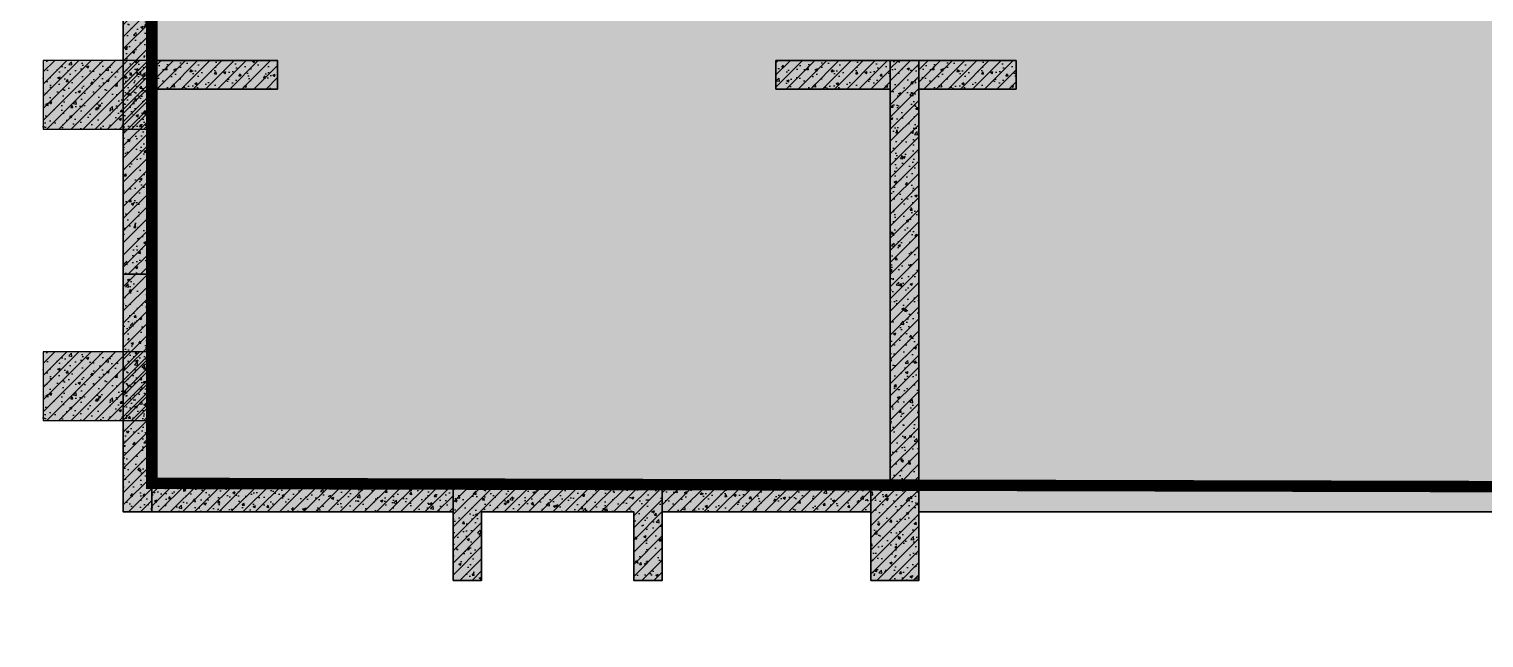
# Model space of a CAD drawing. Extents: x -1338203 to 1886333, y -530034 to 1031844.
# Drawn here: x 646993 to 659719, y -389957 to -384629 of the extents above; entities that cross this region are included whole.
import ezdxf

# ---------------------------------------------------------------- set-up
doc = ezdxf.new("R2010")
doc.units = 0
doc.header["$LTSCALE"] = 1000
doc.header["$MEASUREMENT"] = 0
doc.layers.add('p-h-walkable', color=7, linetype='Continuous', lineweight=70, true_color=0xf0f0f0)
for name, color, linetype in [('S001地下二墙柱$0$S001地下二墙柱$0$0S-CC-LINE', 52, 'Continuous'), ('S001地下二墙柱$0$S001地下二墙柱$0$0S-CW-HATCH', 251, 'Continuous'), ('S001地下二墙柱$0$S001地下二墙柱$0$0S-CW-HATCH-UP', 251, 'Continuous'), ('S14柱墙B2_B1$0$0S-CC-LINE', 52, 'Continuous'), ('S14柱墙B2_B1$0$0S-CW-HATCH', 251, 'Continuous'), ('S14柱墙B2_B1$0$0S-CW-HATCH-UP', 251, 'Continuous')]:
    doc.layers.add(name, color=color, linetype=linetype)
doc.layers.add('S14柱墙B2_B1$0$0S-CW-LINE', color=7, linetype='Continuous', lineweight=50)
pattern_1 = [(45, (126415.59, -766686.8), (-53.033009, 53.033009), []), (50, (126415.59, -766686.8), (215.178055, -18.82564), [22.5, -247.5]), (355, (126415.59, -766686.8), (-41.6254, 225.65764), [18, -198]), (100.4514, (126433.52, -766688.37), (173.552815, 206.83186), [19.12206, -210.34263]), (46.1842, (126415.6, -766626.8), (320.17231, -49.6557), [33.75, -371.25]), (96.6356, (126442.27, -766630.94), (280.39881, 292.23536), [28.68309, -315.5139]), (351.1842, (126415.6, -766626.8), (280.39858, 292.23558), [27, -297]), (21, (126445.59, -766641.8), (179.072116, -120.785667), [22.5, -247.5]), (326, (126445.59, -766641.8), (72.9946, 217.54501), [18, -198]), (71.4514, (126460.51, -766651.87), (252.06679, 96.75915), [19.12206, -210.34263]), (37.5, (126415.59, -766686.8), (3.647957, 99.868156), [0, -195.6, 0, -201, 0, -198.75]), (7.5, (126415.59, -766686.8), (78.920861, 118.323514), [0, -114.6, 0, -191.1, 0, -75.75]), (327.5, (126348.69, -766686.8), (160.146731, -6.766462), [0, -75, 0, -234, 0, -310.5]), (317.5, (126318.69, -766686.8), (174.95585, 30.031495), [0, -97.5, 0, -155.4, 0, -220.5])]
pattern_2 = [(45, (-1692902.3, -654590.26), (-53.0330086, 53.0330086), []), (50, (-1692902.3, -654590.26), (215.178055, -18.82564), [22.5, -247.5]), (355, (-1692902.3, -654590.26), (-41.6254, 225.65764), [18, -198]), (100.4514, (-1692884.37, -654591.83), (173.552815, 206.831863), [19.122057, -210.342634]), (46.1842, (-1692902.3, -654530.26), (320.172315, -49.655704), [33.75, -371.25]), (96.6356, (-1692875.62, -654534.4), (280.39881, 292.23536), [28.683086, -315.5139]), (351.1842, (-1692902.3, -654530.26), (280.398584, 292.23558), [27, -297]), (21, (-1692872.3, -654545.26), (179.072116, -120.785667), [22.5, -247.5]), (326, (-1692872.3, -654545.26), (72.9946, 217.545014), [18, -198]), (71.4514, (-1692857.38, -654555.32), (252.066789, 96.759149), [19.122057, -210.342634]), (37.5, (-1692902.3, -654590.26), (3.6479566, 99.8681561), [0, -195.6, 0, -201, 0, -198.75]), (7.5, (-1692902.3, -654590.26), (78.920861, 118.3235136), [0, -114.6, 0, -191.1, 0, -75.75]), (327.5, (-1692969.2, -654590.26), (160.1467309, -6.7664615), [0, -75, 0, -234, 0, -310.5]), (317.5, (-1692999.2, -654590.26), (174.955851, 30.031495), [0, -97.5, 0, -155.4, 0, -220.5])]

msp = doc.modelspace()

# ---------------------------------------------------------------- hatches: boundary and pattern name
at = {"layer": 'p-h-walkable', "ltscale": 0.002}
h = msp.add_hatch(color=256, dxfattribs=at)
h.dxf.hatch_style = 1
h.paths.add_polyline_path([(728556.4, -320761.3), (728556.4, -348211.5), (746356.3, -348211.5), (750916.3, -338175), (842896.3, -338175), (843211.3, -349155), (839116.3, -349155), (839116.3, -377051.5), (864906.4, -377051.5), (864906.4, -390806.6), (875856.3, -395571.5), (875856.3, -404751.5), (834560.3, -404751.5), (839142.7, -442064.3), (869465.2, -438340.4), (871163.2, -452166.5), (873704.1, -451854.5), (877328.6, -464960.4), (761876, -479139.1), (761132.9, -468418.3), (764950.6, -465209), (763252.8, -451384.3), (799242.4, -446964.4), (793807.3, -404751.5), (750756.3, -404751.5), (751556.3, -388855), (648066.6, -388604.4), (648066.6, -380374.4), (641016.6, -380374.4), (641512.3, -365348.2), (660006.6, -364574.4), (660306.6, -340846.8), (656406.6, -340846.8), (656406.6, -336396.8), (656656.4, -340532.4), (656406.4, -332417.4), (712156.4, -332417.4), (712080.9, -320761.3)])
at = {"layer": 'S001地下二墙柱$0$S001地下二墙柱$0$0S-CW-HATCH'}
h = msp.add_hatch(color=256, dxfattribs=at)
h.dxf.hatch_style = 1
h.paths.add_polyline_path([(648066.6, -384904.4), (647116.6, -384904.4), (647116.6, -385504.4), (648066.6, -385504.4)])
h = msp.add_hatch(color=256, dxfattribs=at)
h.dxf.hatch_style = 1
h.paths.add_polyline_path([(648066.6, -387454.4), (647116.6, -387454.4), (647116.6, -388054.4), (648066.6, -388054.4)])
at = {"layer": 'S001地下二墙柱$0$S001地下二墙柱$0$0S-CW-HATCH-UP'}
h = msp.add_hatch(dxfattribs=at)
h.set_pattern_fill('钢筋混凝土', color=256, scale=30)
h.set_pattern_definition([(45, (679927.33, -375952.69), (-53.03301, 53.03301), []), (50, (679927.33, -375952.69), (215.1781, -18.8256), [22.5, -247.5]), (355, (679927.33, -375952.7), (-41.6254, 225.6576), [18, -198]), (100.4514, (679945.26, -375954.26), (173.5528, 206.8319), [19.122, -210.3426]), (46.1842, (679927.33, -375892.7), (320.1723, -49.6557), [33.75, -371.25]), (96.6356, (679954, -375896.83), (280.3988, 292.2354), [28.683, -315.514]), (351.1842, (679927.33, -375892.7), (280.3986, 292.2356), [27, -297]), (21, (679957.33, -375907.69), (179.0721, -120.7857), [22.5, -247.5]), (326, (679957.33, -375907.7), (72.9946, 217.545), [18, -198]), (71.4514, (679972.26, -375917.75), (252.0668, 96.7591), [19.122, -210.3426]), (37.5, (679927.33, -375952.69), (3.64796, 99.86816), [0, -195.6, 0, -201, 0, -198.75]), (7.5, (679927.33, -375952.69), (78.92086, 118.3235), [0, -114.6, 0, -191.1, 0, -75.75]), (327.5, (679860.43, -375952.69), (160.14673, -6.76646), [0, -75, 0, -234, 0, -310.5]), (317.5, (679830.43, -375952.69), (174.95585, 30.0315), [0, -97.5, 0, -155.4, 0, -220.5])])
h.paths.add_polyline_path([(648066.6, -384904.4), (647116.6, -384904.4), (647116.6, -385504.4), (648066.6, -385504.4)])
h = msp.add_hatch(dxfattribs=at)
h.set_pattern_fill('钢筋混凝土', color=256, scale=30)
h.set_pattern_definition([(45, (679927.33, -378502.68), (-53.03301, 53.03301), []), (50, (679927.33, -378502.68), (215.1781, -18.8256), [22.5, -247.5]), (355, (679927.33, -378502.68), (-41.6254, 225.6576), [18, -198]), (100.4514, (679945.26, -378504.25), (173.5528, 206.8319), [19.122, -210.3426]), (46.1842, (679927.33, -378442.68), (320.1723, -49.6557), [33.75, -371.25]), (96.6356, (679954, -378446.82), (280.3988, 292.2354), [28.683, -315.514]), (351.1842, (679927.33, -378442.68), (280.3986, 292.2356), [27, -297]), (21, (679957.33, -378457.68), (179.0721, -120.7857), [22.5, -247.5]), (326, (679957.33, -378457.68), (72.9946, 217.545), [18, -198]), (71.4514, (679972.26, -378467.75), (252.0668, 96.7591), [19.122, -210.3426]), (37.5, (679927.33, -378502.68), (3.64796, 99.86816), [0, -195.6, 0, -201, 0, -198.75]), (7.5, (679927.33, -378502.68), (78.92086, 118.3235), [0, -114.6, 0, -191.1, 0, -75.75]), (327.5, (679860.43, -378502.68), (160.14673, -6.76646), [0, -75, 0, -234, 0, -310.5]), (317.5, (679830.43, -378502.68), (174.95585, 30.0315), [0, -97.5, 0, -155.4, 0, -220.5])])
h.paths.add_polyline_path([(648066.6, -387454.4), (647116.6, -387454.4), (647116.6, -388054.4), (648066.6, -388054.4)])
at = {"layer": 'S14柱墙B2_B1$0$0S-CW-HATCH'}
h = msp.add_hatch(color=256, dxfattribs=at)
h.dxf.hatch_style = 1
h.paths.add_polyline_path([(648066.6, -386774.4), (647816.6, -386774.4), (647816.6, -383654.6), (648066.6, -383654.6)])
h = msp.add_hatch(color=256, dxfattribs=at)
h.dxf.hatch_style = 1
h.paths.add_polyline_path([(648066.6, -384904.4), (649166.6, -384904.4), (649166.6, -385154.4), (648066.6, -385154.4)])
h = msp.add_hatch(color=256, dxfattribs=at)
h.dxf.hatch_style = 1
h.paths.add_polyline_path([(653526.6, -384904.4), (654526.6, -384904.4), (654526.6, -385154.4), (653526.6, -385154.4)])
h = msp.add_hatch(color=256, dxfattribs=at)
h.dxf.hatch_style = 1
h.paths.add_polyline_path([(654776.6, -388604.4), (654776.6, -384904.4), (654526.6, -384904.4), (654526.6, -388604.4)])
h = msp.add_hatch(color=256, dxfattribs=at)
h.dxf.hatch_style = 1
h.paths.add_polyline_path([(654776.6, -384904.4), (655626.6, -384904.4), (655626.6, -385154.4), (654776.6, -385154.4)])
h = msp.add_hatch(color=256, dxfattribs=at)
h.dxf.hatch_style = 1
h.paths.add_polyline_path([(648066.6, -388854.4), (648066.6, -386774.4), (647816.6, -386774.4), (647816.6, -388854.4)])
h = msp.add_hatch(color=256, dxfattribs=at)
h.dxf.hatch_style = 1
h.paths.add_polyline_path([(650701.6, -388604.4), (648066.6, -388604.4), (648066.6, -388854.4), (650701.6, -388854.4)])
h = msp.add_hatch(color=256, dxfattribs=at)
h.dxf.hatch_style = 1
h.paths.add_polyline_path([(650701.6, -389454.4), (650951.6, -389454.4), (650951.6, -388854.4), (651616.6, -388854.4), (652281.6, -388854.4), (652281.6, -389454.4), (652531.6, -389454.4), (652531.6, -388604.4), (651616.6, -388604.4), (650701.6, -388604.4)])
h = msp.add_hatch(color=256, dxfattribs=at)
h.dxf.hatch_style = 1
h.paths.add_polyline_path([(652531.6, -388604.4), (654356.6, -388604.4), (654356.6, -388854.4), (652531.6, -388854.4)])
h = msp.add_hatch(color=256, dxfattribs=at)
h.dxf.hatch_style = 1
h.paths.add_polyline_path([(654776.6, -388604.4), (654356.6, -388604.4), (654356.6, -389454.4), (654776.6, -389454.4)])
h = msp.add_hatch(color=256, dxfattribs=at)
h.dxf.hatch_style = 1
h.paths.add_polyline_path([(654776.6, -388604.4), (660276.6, -388604.4), (660276.6, -388854.4), (654776.6, -388854.4)])
at = {"layer": 'S14柱墙B2_B1$0$0S-CW-HATCH-UP'}
h = msp.add_hatch(dxfattribs=at)
h.set_pattern_fill('钢筋混凝土', color=256, scale=30)
h.set_pattern_definition([(45, (664116.61, -383564.414), (-53.033, 53.033), []), (50, (664116.6, -383564.41), (215.178, -18.8256), [22.5, -247.5]), (355, (664116.6, -383564.41), (-41.6254, 225.6576), [18, -198]), (100.4514, (664134.54, -383565.98), (173.5528, 206.8319), [19.122, -210.3426]), (46.1842, (664116.6, -383504.41), (320.1723, -49.6557), [33.75, -371.25]), (96.6356, (664143.3, -383508.55), (280.399, 292.2354), [28.683, -315.514]), (351.1842, (664116.6, -383504.4), (280.3986, 292.2356), [27, -297]), (21, (664146.6, -383519.41), (179.0721, -120.7857), [22.5, -247.5]), (326, (664146.6, -383519.41), (72.9946, 217.545), [18, -198]), (71.4514, (664161.53, -383529.48), (252.0668, 96.7591), [19.122, -210.3426]), (37.5, (664116.61, -383564.41), (3.64796, 99.86816), [0, -195.6, 0, -201, 0, -198.75]), (7.5, (664116.61, -383564.41), (78.92086, 118.3235), [0, -114.6, 0, -191.1, 0, -75.75]), (327.5, (664049.71, -383564.41), (160.14673, -6.76646), [0, -75, 0, -234, 0, -310.5]), (317.5, (664019.7, -383564.41), (174.9559, 30.0315), [0, -97.5, 0, -155.4, 0, -220.5])])
h.paths.add_polyline_path([(648066.6, -386774.4), (647816.6, -386774.4), (647816.6, -383654.6), (648066.6, -383654.6)])
h = msp.add_hatch(dxfattribs=at)
h.set_pattern_fill('钢筋混凝土', color=256, scale=30)
h.set_pattern_definition([(45, (-1697367.3, -650890.26), (-53.0330086, 53.0330086), []), (50, (-1697367.3, -650890.26), (215.178055, -18.82564), [22.5, -247.5]), (355, (-1697367.3, -650890.26), (-41.6254, 225.65764), [18, -198]), (100.4514, (-1697349.37, -650891.83), (173.552815, 206.831863), [19.122057, -210.342634]), (46.1842, (-1697367.3, -650830.26), (320.172315, -49.655704), [33.75, -371.25]), (96.6356, (-1697340.62, -650834.4), (280.39881, 292.23536), [28.683086, -315.5139]), (351.1842, (-1697367.3, -650830.26), (280.398584, 292.23558), [27, -297]), (21, (-1697337.3, -650845.26), (179.072116, -120.785667), [22.5, -247.5]), (326, (-1697337.3, -650845.26), (72.9946, 217.545014), [18, -198]), (71.4514, (-1697322.38, -650855.32), (252.066789, 96.759149), [19.122057, -210.342634]), (37.5, (-1697367.3, -650890.26), (3.6479566, 99.8681561), [0, -195.6, 0, -201, 0, -198.75]), (7.5, (-1697367.3, -650890.26), (78.920861, 118.3235136), [0, -114.6, 0, -191.1, 0, -75.75]), (327.5, (-1697434.2, -650890.26), (160.1467309, -6.7664615), [0, -75, 0, -234, 0, -310.5]), (317.5, (-1697464.2, -650890.26), (174.955851, 30.031495), [0, -97.5, 0, -155.4, 0, -220.5])])
h.paths.add_polyline_path([(648066.6, -384904.4), (649166.6, -384904.4), (649166.6, -385154.4), (648066.6, -385154.4)])
h = msp.add_hatch(dxfattribs=at)
h.set_pattern_fill('钢筋混凝土', color=256, scale=30)
h.set_pattern_definition([(45, (-1691757.3, -650890.26), (-53.0330086, 53.0330086), []), (50, (-1691757.3, -650890.26), (215.178055, -18.82564), [22.5, -247.5]), (355, (-1691757.3, -650890.26), (-41.6254, 225.65764), [18, -198]), (100.4514, (-1691739.37, -650891.83), (173.552815, 206.831863), [19.122057, -210.342634]), (46.1842, (-1691757.3, -650830.26), (320.172315, -49.655704), [33.75, -371.25]), (96.6356, (-1691730.62, -650834.4), (280.39881, 292.23536), [28.683086, -315.5139]), (351.1842, (-1691757.3, -650830.26), (280.398584, 292.23558), [27, -297]), (21, (-1691727.3, -650845.26), (179.072116, -120.785667), [22.5, -247.5]), (326, (-1691727.3, -650845.26), (72.9946, 217.545014), [18, -198]), (71.4514, (-1691712.38, -650855.32), (252.066789, 96.759149), [19.122057, -210.342634]), (37.5, (-1691757.3, -650890.26), (3.6479566, 99.8681561), [0, -195.6, 0, -201, 0, -198.75]), (7.5, (-1691757.3, -650890.26), (78.920861, 118.3235136), [0, -114.6, 0, -191.1, 0, -75.75]), (327.5, (-1691824.2, -650890.26), (160.1467309, -6.7664615), [0, -75, 0, -234, 0, -310.5]), (317.5, (-1691854.2, -650890.26), (174.955851, 30.031495), [0, -97.5, 0, -155.4, 0, -220.5])])
h.paths.add_polyline_path([(653526.6, -384904.4), (654526.6, -384904.4), (654526.6, -385154.4), (653526.6, -385154.4)])
h = msp.add_hatch(dxfattribs=at)
h.set_pattern_fill('钢筋混凝土', color=256, scale=30)
h.set_pattern_definition([(45, (100775.59, -766686.8), (-53.033009, 53.033009), []), (50, (100775.59, -766686.8), (215.178055, -18.82564), [22.5, -247.5]), (355, (100775.59, -766686.8), (-41.6254, 225.65764), [18, -198]), (100.4514, (100793.52, -766688.37), (173.552815, 206.83186), [19.12206, -210.342634]), (46.1842, (100775.6, -766626.8), (320.17231, -49.6557), [33.75, -371.25]), (96.6356, (100802.27, -766630.94), (280.39881, 292.23536), [28.68309, -315.5139]), (351.1842, (100775.6, -766626.8), (280.39858, 292.23558), [27, -297]), (21, (100805.59, -766641.8), (179.072116, -120.785667), [22.5, -247.5]), (326, (100805.59, -766641.8), (72.9946, 217.54501), [18, -198]), (71.4514, (100820.51, -766651.87), (252.06679, 96.75915), [19.12206, -210.342634]), (37.5, (100775.59, -766686.8), (3.647957, 99.868156), [0, -195.6, 0, -201, 0, -198.75]), (7.5, (100775.59, -766686.8), (78.920861, 118.323514), [0, -114.6, 0, -191.1, 0, -75.75]), (327.5, (100708.69, -766686.8), (160.146731, -6.7664615), [0, -75, 0, -234, 0, -310.5]), (317.5, (100678.69, -766686.8), (174.95585, 30.031495), [0, -97.5, 0, -155.4, 0, -220.5])])
h.paths.add_polyline_path([(654776.6, -388604.4), (654776.6, -384904.4), (654526.6, -384904.4), (654526.6, -388604.4)])
h = msp.add_hatch(dxfattribs=at)
h.set_pattern_fill('钢筋混凝土', color=256, scale=30)
h.set_pattern_definition([(45, (-1690657.3, -650890.26), (-53.0330086, 53.0330086), []), (50, (-1690657.3, -650890.26), (215.178055, -18.82564), [22.5, -247.5]), (355, (-1690657.3, -650890.26), (-41.6254, 225.65764), [18, -198]), (100.4514, (-1690639.37, -650891.83), (173.552815, 206.831863), [19.122057, -210.342634]), (46.1842, (-1690657.3, -650830.26), (320.172315, -49.655704), [33.75, -371.25]), (96.6356, (-1690630.62, -650834.4), (280.39881, 292.23536), [28.683086, -315.5139]), (351.1842, (-1690657.3, -650830.26), (280.398584, 292.23558), [27, -297]), (21, (-1690627.3, -650845.26), (179.072116, -120.785667), [22.5, -247.5]), (326, (-1690627.3, -650845.26), (72.9946, 217.545014), [18, -198]), (71.4514, (-1690612.38, -650855.32), (252.066789, 96.759149), [19.122057, -210.342634]), (37.5, (-1690657.3, -650890.26), (3.6479566, 99.8681561), [0, -195.6, 0, -201, 0, -198.75]), (7.5, (-1690657.3, -650890.26), (78.920861, 118.3235136), [0, -114.6, 0, -191.1, 0, -75.75]), (327.5, (-1690724.2, -650890.26), (160.1467309, -6.7664615), [0, -75, 0, -234, 0, -310.5]), (317.5, (-1690754.2, -650890.26), (174.955851, 30.031495), [0, -97.5, 0, -155.4, 0, -220.5])])
h.paths.add_polyline_path([(654776.6, -384904.4), (655626.6, -384904.4), (655626.6, -385154.4), (654776.6, -385154.4)])
h = msp.add_hatch(dxfattribs=at)
h.set_pattern_fill('钢筋混凝土', color=256, scale=30)
h.set_pattern_definition(pattern_1)
h.paths.add_polyline_path([(648066.6, -388854.4), (648066.6, -386774.4), (647816.6, -386774.4), (647816.6, -388854.4)])
h = msp.add_hatch(dxfattribs=at)
h.set_pattern_fill('钢筋混凝土', color=256, scale=30)
h.set_pattern_definition(pattern_2)
h.paths.add_polyline_path([(650701.6, -388604.4), (648066.6, -388604.4), (648066.6, -388854.4), (650701.6, -388854.4)])
h = msp.add_hatch(dxfattribs=at)
h.set_pattern_fill('钢筋混凝土', color=256, scale=30)
h.set_pattern_definition(pattern_1)
h.paths.add_polyline_path([(650701.6, -389454.4), (650951.6, -389454.4), (650951.6, -388854.4), (651616.6, -388854.4), (652281.6, -388854.4), (652281.6, -389454.4), (652531.6, -389454.4), (652531.6, -388604.4), (651616.6, -388604.4), (650701.6, -388604.4)])
h = msp.add_hatch(dxfattribs=at)
h.set_pattern_fill('钢筋混凝土', color=256, scale=30)
h.set_pattern_definition(pattern_2)
h.paths.add_polyline_path([(652531.6, -388604.4), (654356.6, -388604.4), (654356.6, -388854.4), (652531.6, -388854.4)])
h = msp.add_hatch(dxfattribs=at)
h.set_pattern_fill('钢筋混凝土', color=256, scale=30)
h.set_pattern_definition([(45, (664116.61, -383564.414), (-53.033, 53.033), []), (50, (664116.6, -383564.41), (215.178, -18.8256), [22.5, -247.5]), (355, (664116.6, -383564.41), (-41.6254, 225.6576), [18, -198]), (100.4514, (664134.54, -383565.98), (173.553, 206.832), [19.122, -210.3426]), (46.1842, (664116.6, -383504.41), (320.1723, -49.656), [33.75, -371.25]), (96.6356, (664143.3, -383508.55), (280.399, 292.235), [28.683, -315.514]), (351.1842, (664116.6, -383504.4), (280.399, 292.236), [27, -297]), (21, (664146.6, -383519.41), (179.072, -120.7857), [22.5, -247.5]), (326, (664146.6, -383519.41), (72.9946, 217.545), [18, -198]), (71.4514, (664161.53, -383529.48), (252.0668, 96.759), [19.122, -210.3426]), (37.5, (664116.61, -383564.41), (3.64796, 99.86816), [0, -195.6, 0, -201, 0, -198.75]), (7.5, (664116.61, -383564.41), (78.9209, 118.3235), [0, -114.6, 0, -191.1, 0, -75.75]), (327.5, (664049.71, -383564.41), (160.14673, -6.76646), [0, -75, 0, -234, 0, -310.5]), (317.5, (664019.7, -383564.41), (174.9559, 30.0315), [0, -97.5, 0, -155.4, 0, -220.5])])
h.paths.add_polyline_path([(654776.6, -388604.4), (654356.6, -388604.4), (654356.6, -389454.4), (654776.6, -389454.4)])
h = msp.add_hatch(dxfattribs=at)
h.set_pattern_fill('钢筋混凝土', color=256, scale=30)
h.set_pattern_definition(pattern_2)
h.paths.add_polyline_path([(654776.6, -388604.4), (660276.6, -388604.4), (660276.6, -388854.4), (654776.6, -388854.4)])

# ---------------------------------------------------------------- linework, layer by layer
at = {"layer": 'p-h-walkable', "ltscale": 0.002, "const_width": 100, "elevation": -83050}
msp.add_lwpolyline([(751556.3, -388855), (648066.6, -388604.4), (648066.6, -380374.4), (641016.6, -380374.4), (641512.3, -365348.2), (660006.6, -364574.4), (660306.6, -340846.8), (656406.6, -340846.8), (656406.6, -336396.8), (656656.4, -340532.4), (656406.4, -332417.4), (712156.4, -332417.4), (712080.9, -320761.3), (728556.4, -320761.3), (728556.4, -348211.5), (746356.3, -348211.5)], dxfattribs=at)
at = {"layer": 'S001地下二墙柱$0$S001地下二墙柱$0$0S-CC-LINE', "color": 6}
for points in [[(648066.6, -384904.4), (647116.6, -384904.4), (647116.6, -385504.4), (648066.6, -385504.4)], [(648066.6, -387454.4), (647116.6, -387454.4), (647116.6, -388054.4), (648066.6, -388054.4)]]:
    msp.add_lwpolyline(points, close=True, dxfattribs=at)
at = {"layer": 'S14柱墙B2_B1$0$0S-CC-LINE', "lineweight": 35}
msp.add_lwpolyline([(654776.6, -388604.4), (654356.6, -388604.4), (654356.6, -389454.4), (654776.6, -389454.4)], close=True, dxfattribs=at)
at = {"layer": 'S14柱墙B2_B1$0$0S-CW-LINE', "lineweight": 35}
for points in [[(648066.6, -386774.4), (647816.6, -386774.4), (647816.6, -383654.6), (648066.6, -383654.6)], [(648066.6, -384904.4), (649166.6, -384904.4), (649166.6, -385154.4), (648066.6, -385154.4)], [(653526.6, -384904.4), (654526.6, -384904.4), (654526.6, -385154.4), (653526.6, -385154.4)], [(654776.6, -388604.4), (654776.6, -384904.4), (654526.6, -384904.4), (654526.6, -388604.4)], [(654776.6, -384904.4), (655626.6, -384904.4), (655626.6, -385154.4), (654776.6, -385154.4)], [(648066.6, -388854.4), (648066.6, -386774.4), (647816.6, -386774.4), (647816.6, -388854.4)], [(650701.6, -388604.4), (648066.6, -388604.4), (648066.6, -388854.4), (650701.6, -388854.4)], [(650701.6, -389454.4), (650951.6, -389454.4), (650951.6, -388854.4), (651616.6, -388854.4), (652281.6, -388854.4), (652281.6, -389454.4), (652531.6, -389454.4), (652531.6, -388604.4), (651616.6, -388604.4), (650701.6, -388604.4)], [(652531.6, -388604.4), (654356.6, -388604.4), (654356.6, -388854.4), (652531.6, -388854.4)], [(654776.6, -388604.4), (660276.6, -388604.4), (660276.6, -388854.4), (654776.6, -388854.4)]]:
    msp.add_lwpolyline(points, close=True, dxfattribs=at)

doc.saveas('drawing.dxf')
